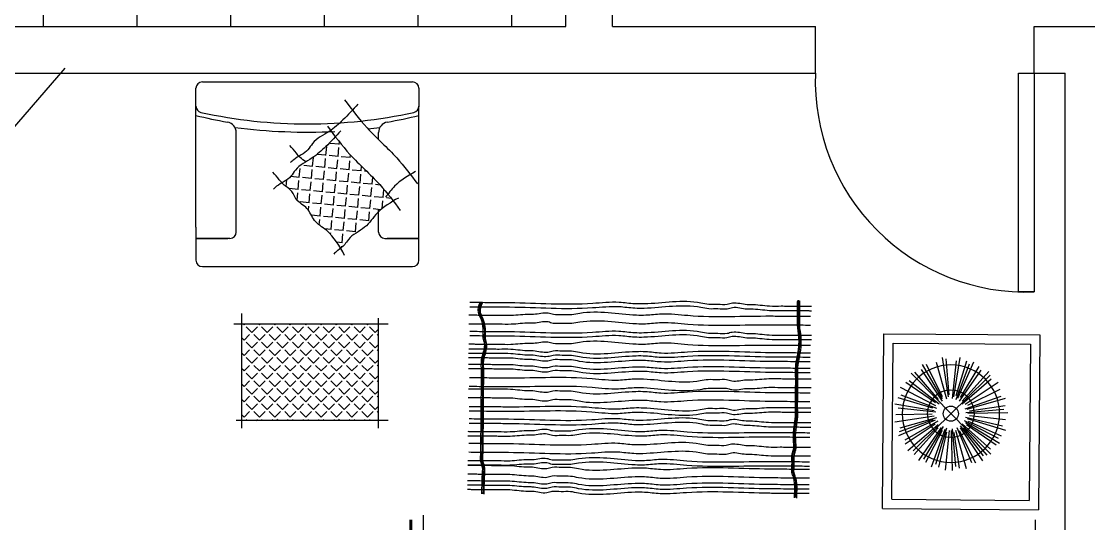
# Model space of a CAD drawing. Extents: x -109 to 1815, y -14679 to 345.
# Drawn here: x 40.729 to 44.148, y 0.15 to 1.759 of the extents above; entities that cross this region are included whole.
import ezdxf

# ---------------------------------------------------------------- set-up
doc = ezdxf.new("R2010")
doc.units = 0
doc.header["$MEASUREMENT"] = 0
doc.linetypes.add('HIDDEN', pattern=[0.375, 0.25, -0.125])
for name, color, linetype in [('corte-esq-ext', 1, 'CONTINUOUS'), ('ESPEC', 2, 'CONTINUOUS'), ('MOB', 1, 'CONTINUOUS'), ('MOBIL_I', 13, 'CONTINUOUS'), ('PAREDE', 6, 'CONTINUOUS'), ('PORTA', 3, 'CONTINUOUS'), ('PROJCASA', 3, 'HIDDEN'), ('TEXTO', 1, 'CONTINUOUS'), ('UNIDADE', 4, 'CONTINUOUS')]:
    doc.layers.add(name, color=color, linetype=linetype)

# ---------------------------------------------------------------- blocks, each defined once
blk = doc.blocks.new('TV-PORT')
at = {"layer": 'MOB'}
for p, q in [((-0.05, 0.25), (0.25, 0.25)), ((-0.05, -0.25), (-0.05, 0.25)), ((0.0407, 0.181), (0.4916, 0.2545)), ((0.1, -0.25), (0.1, 0.25)), ((0.25, -0.25), (0.25, 0.25)), ((-0.05, 0.2152), (-0.125, 0.1719)), ((-0.125, -0.1719), (-0.125, 0.1719)), ((0.0392, 0.1765), (0.5584, 0.0689)), ((-0.125, 0.1573), (-0.05, 0.1573)), ((-0.125, 0.1373), (-0.05, 0.1373)), ((-0.125, 0.1173), (-0.05, 0.1173)), ((-0.125, 0.099), (-0.25, 0.0802)), ((-0.25, -0.0802), (-0.25, 0.0802)), ((-0.125, 0.0973), (-0.05, 0.0973)), ((-0.125, 0.0773), (-0.05, 0.0773)), ((-0.125, 0.0573), (-0.05, 0.0573)), ((0.0066, -0.0581), (0.0066, 0.0565)), ((0.0066, 0.0565), (0.0561, 0.0565)), ((0.0561, 0.0565), (0.0561, -0.0581)), ((-0.125, -0.0573), (-0.05, -0.0573)), ((0.0561, -0.0581), (0.0066, -0.0581)), ((-0.125, -0.099), (-0.25, -0.0802)), ((-0.125, -0.0773), (-0.05, -0.0773)), ((-0.125, -0.0973), (-0.05, -0.0973)), ((-0.125, -0.1173), (-0.05, -0.1173)), ((-0.125, -0.1373), (-0.05, -0.1373)), ((-0.125, -0.1573), (-0.05, -0.1573)), ((-0.05, -0.2152), (-0.125, -0.1719)), ((-0.05, -0.25), (0.25, -0.25))]:
    blk.add_line(p, q, dxfattribs=at)
blk.add_circle((0.039, 0.1793), 0.0102, dxfattribs=at)
blk.add_arc((-1.0199, 0), 1.2861, 350.9067, 9.0933, dxfattribs=at)
blk = doc.blocks.new('A$C6CC62935')
at = {"layer": 'UNIDADE', "xscale": 100.138401981294, "yscale": 100.138401981294, "zscale": 100.138401981294, "rotation": 180}
blk.add_blockref('TV-PORT', (55.92, 25.49), dxfattribs=at)
blk = doc.blocks.new('ACABJ1_2')
at = {"layer": 'MOBIL_I'}
for p, q in [((0, -7.26), (0, 7.26)), ((-7.26, 0), (7.26, 0))]:
    blk.add_line(p, q, dxfattribs=at)
for radius in [15, 7.26]:
    blk.add_circle((0, 0), radius, dxfattribs=at)

msp = doc.modelspace()

# ---------------------------------------------------------------- hatches: boundary and pattern name
at = {"layer": 'corte-esq-ext'}
h = msp.add_hatch(dxfattribs=at)
h.set_pattern_fill('_USER,_O', color=256, scale=0.3, double=1, pattern_type=0)
h.set_pattern_definition([(0, (0, 0), (0, 0.3), []), (90, (0, 0), (-0.3, 2e-17), [])])
h.paths.add_polyline_path([(41.8508, 2.7423), (41.6577, 2.9233), (40.3595, 2.8637), (40.3731, 1.7423), (40.9844, 1.7423)])
h.paths.add_polyline_path([(42.4727, 2.5423), (42.4727, 2.7423), (41.8507, 2.7423), (40.9844, 1.7423), (42.4727, 1.7423), (42.4727, 1.8423), (41.7727, 1.8423, -0.43607)])
h.paths.add_polyline_path([(42.4727, 2.9607), (41.6577, 2.9233), (41.8508, 2.7423), (42.4727, 2.7423)])
at = {"layer": 'TEXTO'}
h = msp.add_hatch(dxfattribs=at)
h.set_pattern_fill('ANGLE', color=256, scale=0.0056, angle=84.5399, style=0)
h.set_pattern_definition([(84.539914, (117.86321, 33.462074), (-0.03893852, 0.003721977), [0.028448, -0.010668]), (174.539914, (117.86321, 33.462074), (-0.003721977, -0.03893852), [0.028448, -0.010668])])
edge = h.paths.add_edge_path()
edge.add_spline(control_points=[(41.7518, 1.0322), (41.7565, 1.0358), (41.7661, 1.0439), (41.7832, 1.0745), (41.8327, 1.0933), (41.8616, 1.1404), (41.886, 1.1605), (41.8951, 1.1671)], knot_values=[6.085426, 6.085426, 6.085426, 6.085426, 8.299996, 10.783373, 18.908118, 26.65072, 30.851271, 30.851271, 30.851271, 30.851271], degree=3, periodic=0)
edge.add_spline(control_points=[(41.8951, 1.1671), (41.9032, 1.1728), (41.9116, 1.1781), (41.9203, 1.1833)], knot_values=[2.368889, 2.368889, 2.368889, 2.368889, 6.085426, 6.085426, 6.085426, 6.085426], degree=3, periodic=0)
edge.add_spline(control_points=[(41.9203, 1.1833), (41.9147, 1.1907), (41.909, 1.198), (41.9032, 1.2052)], knot_values=[36.419604, 36.419604, 36.419604, 36.419604, 39.900755, 39.900755, 39.900755, 39.900755], degree=3, periodic=0)
edge.add_spline(control_points=[(41.9032, 1.2052), (41.8948, 1.2158), (41.857, 1.2607), (41.7934, 1.3153), (41.7497, 1.3697), (41.7348, 1.3892)], knot_values=[5.210065, 5.210065, 5.210065, 5.210065, 10.261947, 27.240457, 36.419604, 36.419604, 36.419604, 36.419604], degree=3, periodic=0)
edge.add_spline(control_points=[(41.7348, 1.3892), (41.7249, 1.3784), (41.7017, 1.3541), (41.6707, 1.3266), (41.6469, 1.313), (41.6401, 1.3089)], knot_values=[3.221983, 3.221983, 3.221983, 3.221983, 8.715477, 15.826345, 18.758194, 18.758194, 18.758194, 18.758194], degree=3, periodic=0)
edge.add_spline(control_points=[(41.6401, 1.3089), (41.6277, 1.3014), (41.6088, 1.289), (41.592, 1.2577), (41.5742, 1.2476), (41.5637, 1.2415)], knot_values=[18.758194, 18.758194, 18.758194, 18.758194, 24.10396, 27.173592, 31.658377, 31.658377, 31.658377, 31.658377], degree=3, periodic=0)
edge.add_spline(control_points=[(41.5637, 1.2415), (41.5649, 1.2402), (41.5746, 1.2301), (41.5975, 1.219), (41.6086, 1.1808), (41.6493, 1.164), (41.6641, 1.1161), (41.7157, 1.0876), (41.7391, 1.0537), (41.7518, 1.0322)], knot_values=[3.207901, 3.207901, 3.207901, 3.207901, 3.858919, 8.469464, 12.098678, 17.715719, 23.332774, 29.534472, 38.751477, 38.751477, 38.751477, 38.751477], degree=3, periodic=0)
h = msp.add_hatch(dxfattribs=at)
h.set_pattern_fill('ANGLE,_O', color=256, scale=0.005, angle=45)
h.set_pattern_definition([(45, (76.584357, 167.952502), (-0.024695704, 0.024695704), [0.0254, -0.009525]), (135, (76.584357, 167.952502), (-0.024695704, -0.024695704), [0.0254, -0.009525])])
h.paths.add_polyline_path([(41.8718, 0.7902), (41.4352, 0.7902), (41.4352, 0.4809), (41.8551, 0.4809), (41.8718, 0.4975)])

# ---------------------------------------------------------------- linework, layer by layer
at = {"layer": 'PAREDE'}
for p, q in [((42.4727, 1.7423), (42.4727, 1.8423)), ((42.6227, 1.7423), (42.6227, 1.8423)), ((39.1227, 1.7423), (42.4727, 1.7423)), ((42.6227, 1.7423), (43.2727, 1.7423)), ((43.2727, 1.5923), (43.2727, 1.7423)), ((43.9727, 1.5923), (43.9727, 1.7423)), ((43.9727, 1.7423), (44.3227, 1.7423)), ((40.0727, 1.5923), (43.2727, 1.5923)), ((43.9727, 1.5923), (44.0727, 1.5923)), ((43.9727, 1.5923), (44.0727, 1.5923)), ((44.0727, -2.3077), (44.0727, 1.5923))]:
    msp.add_line(p, q, dxfattribs=at)
at = {"layer": 'PORTA', "color": 3}
msp.add_lwpolyline([(43.9727, 1.5923), (43.9727, 0.8923), (43.9227, 0.8923), (43.9227, 1.5923)], close=True, dxfattribs=at)
at = {"layer": 'PORTA', "color": 1}
msp.add_arc((43.9477, 1.5673), 0.6755, 177.8789, 272.1211, dxfattribs=at)
at = {"layer": 'PROJCASA', "ltscale": 4}
msp.add_line((41.8508, 2.7423), (36.8262, -3.0577), dxfattribs=at)
at = {"layer": 'TEXTO'}
for p, q in [((41.2884, 1.4846), (41.2884, 1.5445)), ((41.3088, 1.5649), (41.982, 1.5649)), ((42.0024, 1.5445), (42.0024, 1.4846)), ((41.2884, 1.0999), (41.2884, 1.487)), ((41.2884, 1.487), (41.2884, 1.4846)), ((42.0024, 0.9937), (42.0024, 1.487)), ((42.0024, 1.487), (42.0024, 1.4846)), ((41.4176, 1.0838), (41.4176, 1.4025)), ((41.8732, 1.3801), (41.8732, 1.4025)), ((41.8732, 1.0838), (41.8732, 1.1563)), ((41.2884, 1.0999), (41.2884, 0.9937)), ((41.2884, 1.0634), (41.3904, 1.0634)), ((41.3972, 1.0634), (41.2884, 1.0634)), ((41.8936, 1.0634), (42.0024, 1.0634)), ((42.0024, 1.0634), (41.9004, 1.0634)), ((41.3088, 0.9733), (41.982, 0.9733)), ((41.4352, 0.4559), (41.4352, 0.8227)), ((41.4102, 0.7902), (41.9043, 0.7902)), ((41.8718, 0.8077), (41.8718, 0.4559)), ((43.4874, 0.1984), (43.4918, 0.7584)), ((43.4918, 0.7584), (43.9918, 0.7545)), ((43.9918, 0.7545), (43.9874, 0.1945)), ((43.5176, 0.2282), (43.5215, 0.7282)), ((43.5215, 0.7282), (43.9615, 0.7247)), ((43.9615, 0.7247), (43.9576, 0.2248)), ((43.6792, 0.5495), (43.6152, 0.6599)), ((43.6796, 0.5564), (43.628, 0.66)), ((43.6934, 0.549), (43.6605, 0.6662)), ((43.6985, 0.5562), (43.6796, 0.6825)), ((43.7014, 0.5626), (43.6915, 0.6778)), ((43.7115, 0.5505), (43.724, 0.6716)), ((43.7155, 0.556), (43.7366, 0.682)), ((43.7233, 0.5478), (43.7656, 0.6619)), ((43.7239, 0.5602), (43.7572, 0.6711)), ((43.7286, 0.5521), (43.7803, 0.6689)), ((43.7377, 0.5541), (43.7975, 0.6532)), ((43.6684, 0.5412), (43.5789, 0.6323)), ((43.667, 0.548), (43.5912, 0.6355)), ((43.6797, 0.5427), (43.6122, 0.6439)), ((43.7341, 0.5422), (43.8034, 0.6422)), ((43.7429, 0.5429), (43.8282, 0.6379)), ((43.7496, 0.5447), (43.8321, 0.6258)), ((43.6583, 0.5275), (43.545, 0.5865)), ((43.6569, 0.5368), (43.5617, 0.6027)), ((43.6685, 0.5324), (43.573, 0.6078)), ((43.7431, 0.5341), (43.8351, 0.6137)), ((43.7518, 0.5326), (43.858, 0.6034)), ((43.6487, 0.5197), (43.5378, 0.553)), ((43.6611, 0.5192), (43.547, 0.5614)), ((43.7522, 0.5184), (43.8671, 0.5586)), ((43.7589, 0.5171), (43.8818, 0.5516)), ((43.7606, 0.5293), (43.8641, 0.5809)), ((43.6529, 0.5114), (43.5269, 0.5325)), ((43.6584, 0.5074), (43.5373, 0.5199)), ((43.7547, 0.5065), (43.876, 0.5169)), ((43.7663, 0.5113), (43.8807, 0.5284)), ((41.9043, 0.4809), (41.4177, 0.4809)), ((43.6527, 0.4943), (43.5264, 0.4755)), ((43.6461, 0.501), (43.5305, 0.4984)), ((43.6564, 0.4812), (43.5387, 0.4315)), ((43.6495, 0.4824), (43.5403, 0.4442)), ((43.6599, 0.4893), (43.5427, 0.4564)), ((43.7495, 0.48), (43.8574, 0.4238)), ((43.7537, 0.4914), (43.8722, 0.4638)), ((43.7586, 0.4867), (43.8809, 0.45)), ((43.7609, 0.5036), (43.8886, 0.5065)), ((43.7666, 0.4962), (43.8817, 0.4842)), ((43.6646, 0.4781), (43.5593, 0.4171)), ((43.6563, 0.4689), (43.56, 0.4047)), ((43.6654, 0.4668), (43.5689, 0.3832)), ((43.672, 0.4685), (43.5852, 0.3832)), ((43.6662, 0.4574), (43.5889, 0.3713)), ((43.6755, 0.4577), (43.6028, 0.3527)), ((43.6815, 0.4609), (43.6186, 0.3567)), ((43.6786, 0.4488), (43.6252, 0.3462)), ((43.6876, 0.4514), (43.6433, 0.3316)), ((43.6926, 0.456), (43.6576, 0.3394)), ((43.7009, 0.4483), (43.6878, 0.3212)), ((43.7077, 0.448), (43.7106, 0.3203)), ((43.7106, 0.4541), (43.721, 0.3329)), ((43.7212, 0.45), (43.7558, 0.3271)), ((43.7253, 0.4578), (43.7727, 0.3457)), ((43.7335, 0.4483), (43.7851, 0.3448)), ((43.7358, 0.4639), (43.8096, 0.367)), ((43.7367, 0.4571), (43.8075, 0.3509)), ((43.7425, 0.47), (43.8331, 0.3888)), ((43.7446, 0.4636), (43.8341, 0.3725)), ((43.7461, 0.4567), (43.8218, 0.3692)), ((43.7531, 0.4743), (43.8624, 0.4083)), ((43.7562, 0.468), (43.8513, 0.4021)), ((43.7617, 0.4779), (43.8675, 0.431)), ((43.6928, 0.4435), (43.6666, 0.3309)), ((43.7154, 0.4426), (43.7325, 0.3282)), ((43.5176, 0.2282), (43.9576, 0.2248)), ((42.0019, -1.7377), (42.0169, 0.1773)), ((43.4874, 0.1984), (43.9874, 0.1945)), ((43.9769, 0.1619), (43.9619, -1.7381))]:
    msp.add_line(p, q, dxfattribs=at)
at = {"layer": 'TEXTO', "const_width": 0.01}
msp.add_lwpolyline([(41.962, -1.7223), (41.9768, 0.1626)], dxfattribs=at)
at = {"layer": 'TEXTO'}
msp.add_circle((43.7065, 0.5024), 0.0243, dxfattribs=at)
for centre, radius, start, end in [((41.3088, 1.5445), 0.0204, 90, 180), ((41.982, 1.5445), 0.0204, 360, 90), ((41.3088, 1.487), 0.0204, 180, 257.6576), ((41.982, 1.487), 0.0204, 282.3424, 360), ((41.6114, 2.7265), 1.3094, 255.7192, 260.2373), ((41.6454, 3.0253), 1.5951, 257.6576, 282.3424), ((41.3836, 1.4025), 0.034, 360, 80.2373), ((41.9072, 1.4025), 0.034, 99.7627, 180), ((41.6794, 2.7265), 1.3094, 279.7627, 284.2808), ((41.6454, 3.1987), 1.7947, 262.5701, 272.7923), ((41.6454, 3.1987), 1.7947, 276.2016, 277.4299), ((41.3972, 1.0838), 0.0204, 270, 360), ((41.8936, 1.0838), 0.0204, 180, 270), ((41.3088, 0.9937), 0.0204, 180, 270), ((41.982, 0.9937), 0.0204, 270, 360)]:
    msp.add_arc(centre, radius, start, end, dxfattribs=at)
for points in [[(41.7645, 1.5078), (41.8363, 1.4178), (41.9318, 1.3212), (41.9976, 1.2381)], [(41.807, 1.4934), (41.759, 1.4428), (41.7152, 1.4065), (41.6616, 1.3676), (41.6472, 1.3477), (41.6014, 1.3156), (41.591, 1.3066)], [(41.7523, 1.4082), (41.7043, 1.3576), (41.6605, 1.3213), (41.6069, 1.2824), (41.5925, 1.2625), (41.5466, 1.2304), (41.5363, 1.2214)], [(41.7098, 1.4226), (41.7815, 1.3326), (41.8771, 1.236), (41.9429, 1.1529)], [(41.7647, 1.0094), (41.706, 1.0896), (41.6679, 1.1214), (41.644, 1.1595), (41.6098, 1.1886), (41.5955, 1.2139), (41.5673, 1.2377), (41.5554, 1.2515), (41.5346, 1.2756)], [(41.9369, 1.1929), (41.8697, 1.1454), (41.8285, 1.0992), (41.7765, 1.0602), (41.7648, 1.0441), (41.7424, 1.0248), (41.7356, 1.0188), (41.7295, 1.0136)]]:
    msp.add_spline(points, degree=3, dxfattribs=at)
for points, knots in [([(41.6401, 1.3089), (41.6341, 1.3136), (41.6222, 1.3211), (41.6075, 1.3405), (41.5964, 1.3529), (41.5893, 1.3608)], [44.090339, 44.090339, 44.090339, 44.090339, 47.625574, 50.472699, 55.455142, 55.455142, 55.455142, 55.455142]), ([(41.9916, 1.2781), (41.9675, 1.2642), (41.93, 1.2427), (41.9053, 1.2071), (41.8951, 1.1959)], [0, 0, 0, 0, 12.857473, 19.943392, 19.943392, 19.943392, 19.943392]), ([(42.166, 0.845), (42.1871, 0.8449), (42.2209, 0.8446), (42.2632, 0.8442), (42.3731, 0.8437), (42.4984, 0.8337), (42.6324, 0.849), (42.6871, 0.8403), (42.7745, 0.8405), (42.8546, 0.8565), (42.932, 0.8373), (42.9604, 0.84), (42.9862, 0.8359), (43.0163, 0.8475), (43.0421, 0.8372), (43.0816, 0.8387), (43.1181, 0.832), (43.1576, 0.8331), (43.1844, 0.8328), (43.2055, 0.8326), (43.2224, 0.8325), (43.2365, 0.8324), (43.2478, 0.8323), (43.2562, 0.8322), (43.2604, 0.8322)], [0, 0, 0, 0, 6.338838, 10.142134, 12.677677, 39.300783, 47.763095, 52.851698, 55.809825, 73.986054, 76.556489, 79.514598, 82.472725, 84.214982, 88.882589, 90.15036, 96.081634, 99.884948, 101.997888, 104.110828, 106.223786, 107.068955, 108.336726, 109.604497, 109.604497, 109.604497, 109.604497]), ([(42.1661, 0.8592), (42.1872, 0.8591), (42.221, 0.8588), (42.2633, 0.8584), (42.3732, 0.8579), (42.4985, 0.8479), (42.6325, 0.8632), (42.6872, 0.8545), (42.7746, 0.8547), (42.8547, 0.8707), (42.9321, 0.8516), (42.9605, 0.8543), (42.9863, 0.8501), (43.0164, 0.8617), (43.0422, 0.8515), (43.0817, 0.8529), (43.1182, 0.8462), (43.1577, 0.8474), (43.1845, 0.847), (43.2056, 0.8469), (43.2225, 0.8467), (43.2366, 0.8466), (43.2479, 0.8465), (43.2563, 0.8464), (43.2605, 0.8464)], [0, 0, 0, 0, 6.338838, 10.142134, 12.677677, 39.300783, 47.763095, 52.851698, 55.809825, 73.986054, 76.556489, 79.514598, 82.472725, 84.214982, 88.882589, 90.15036, 96.081634, 99.884948, 101.997888, 104.110828, 106.223786, 107.068955, 108.336726, 109.604497, 109.604497, 109.604497, 109.604497]), ([(42.2044, 0.246), (42.2046, 0.2696), (42.2048, 0.2972), (42.2076, 0.3326), (42.1979, 0.3521), (42.2018, 0.3786), (42.2008, 0.414), (42.2016, 0.448), (42.2018, 0.482), (42.202, 0.5083), (42.2023, 0.5392), (42.2026, 0.5731), (42.2026, 0.6072), (42.2036, 0.6411), (42.2002, 0.6774), (42.2127, 0.7054), (42.2137, 0.7294), (42.2077, 0.7413), (42.2098, 0.7696), (42.2077, 0.7964), (42.191, 0.825), (42.1914, 0.8452), (42.1984, 0.8576), (42.2002, 0.8606)], [0, 0, 0, 0, 7.113355, 8.300774, 10.542441, 13.323653, 16.104856, 21.20375, 23.521422, 26.302634, 29.083846, 32.792129, 36.500402, 39.281615, 42.989897, 47.263717, 48.190787, 50.102124, 51.029195, 56.668527, 57.705266, 60.950009, 61.986748, 61.986748, 61.986748, 61.986748]), ([(42.2088, 0.246), (42.209, 0.2696), (42.2092, 0.2972), (42.212, 0.3326), (42.2023, 0.3521), (42.2062, 0.3785), (42.2052, 0.4139), (42.206, 0.448), (42.2062, 0.482), (42.2064, 0.5082), (42.2066, 0.5391), (42.207, 0.5731), (42.207, 0.6071), (42.208, 0.641), (42.2046, 0.6774), (42.2171, 0.7054), (42.2181, 0.7294), (42.2121, 0.7412), (42.2142, 0.7696), (42.2121, 0.7964), (42.1954, 0.825), (42.1958, 0.8451), (42.2028, 0.8575), (42.2045, 0.8605)], [0, 0, 0, 0, 7.113355, 8.300774, 10.542441, 13.323653, 16.104856, 21.20375, 23.521422, 26.302634, 29.083846, 32.792129, 36.500402, 39.281615, 42.989897, 47.263717, 48.190787, 50.102124, 51.029195, 56.668527, 57.705266, 60.950009, 61.986748, 61.986748, 61.986748, 61.986748]), ([(42.2117, 0.2445), (42.2119, 0.2681), (42.2121, 0.2957), (42.2149, 0.3311), (42.2052, 0.3506), (42.2091, 0.3771), (42.2081, 0.4124), (42.2089, 0.4465), (42.2091, 0.4805), (42.2093, 0.5067), (42.2095, 0.5376), (42.2099, 0.5716), (42.2099, 0.6057), (42.2109, 0.6395), (42.2075, 0.6759), (42.22, 0.7039), (42.221, 0.7279), (42.215, 0.7397), (42.2171, 0.7681), (42.215, 0.7949), (42.1983, 0.8235), (42.1987, 0.8436), (42.2057, 0.8561), (42.2074, 0.8591)], [0, 0, 0, 0, 7.113355, 8.300774, 10.542441, 13.323653, 16.104856, 21.20375, 23.521422, 26.302634, 29.083846, 32.792129, 36.500402, 39.281615, 42.989897, 47.263717, 48.190787, 50.102124, 51.029195, 56.668527, 57.705266, 60.950009, 61.986748, 61.986748, 61.986748, 61.986748]), ([(43.2056, 0.2334), (43.2059, 0.2415), (43.2066, 0.2636), (43.2062, 0.2912), (43.194, 0.319), (43.2, 0.3444), (43.1946, 0.37), (43.2052, 0.3901), (43.2017, 0.4173), (43.2014, 0.4497), (43.2099, 0.4863), (43.208, 0.5206), (43.2089, 0.5669), (43.2098, 0.6101), (43.2084, 0.6536), (43.2144, 0.6843), (43.22, 0.7165), (43.2206, 0.7509), (43.2139, 0.783), (43.2155, 0.811), (43.2154, 0.8311), (43.2156, 0.8481), (43.2157, 0.8589), (43.2157, 0.8651)], [0, 0, 0, 0, 2.454199, 6.651745, 8.117749, 11.362491, 14.143704, 15.609707, 17.927379, 22.099193, 25.376964, 29.085237, 32.32999, 39.283015, 42.064227, 45.341989, 48.619751, 51.864504, 55.601712, 58.382915, 60.237056, 61.627667, 63.481809, 63.481809, 63.481809, 63.481809]), ([(43.2094, 0.234), (43.2096, 0.2421), (43.2104, 0.2642), (43.21, 0.2919), (43.1978, 0.3196), (43.2037, 0.3451), (43.1984, 0.3706), (43.209, 0.3908), (43.2055, 0.4179), (43.2051, 0.4504), (43.2136, 0.487), (43.2117, 0.5212), (43.2126, 0.5675), (43.2135, 0.6107), (43.2121, 0.6542), (43.2182, 0.6849), (43.2238, 0.7171), (43.2243, 0.7515), (43.2176, 0.7836), (43.2192, 0.8116), (43.2192, 0.8317), (43.2193, 0.8487), (43.2194, 0.8595), (43.2195, 0.8657)], [0, 0, 0, 0, 2.454199, 6.651745, 8.117749, 11.362491, 14.143704, 15.609707, 17.927379, 22.099193, 25.376964, 29.085237, 32.32999, 39.283015, 42.064227, 45.341989, 48.619751, 51.864504, 55.601712, 58.382915, 60.237056, 61.627667, 63.481809, 63.481809, 63.481809, 63.481809]), ([(43.2129, 0.232), (43.2132, 0.2401), (43.2139, 0.2622), (43.2135, 0.2899), (43.2013, 0.3176), (43.2072, 0.3431), (43.2019, 0.3686), (43.2125, 0.3888), (43.209, 0.4159), (43.2086, 0.4484), (43.2171, 0.4849), (43.2152, 0.5192), (43.2161, 0.5655), (43.217, 0.6087), (43.2156, 0.6522), (43.2217, 0.6829), (43.2273, 0.7151), (43.2279, 0.7495), (43.2211, 0.7816), (43.2227, 0.8096), (43.2227, 0.8297), (43.2228, 0.8467), (43.2229, 0.8575), (43.223, 0.8637)], [0, 0, 0, 0, 2.454199, 6.651745, 8.117749, 11.362491, 14.143704, 15.609707, 17.927379, 22.099193, 25.376964, 29.085237, 32.32999, 39.283015, 42.064227, 45.341989, 48.619751, 51.864504, 55.601712, 58.382915, 60.237056, 61.627667, 63.481809, 63.481809, 63.481809, 63.481809]), ([(43.2572, 0.8132), (43.2361, 0.8133), (43.2023, 0.8136), (43.16, 0.8139), (43.0502, 0.8151), (42.9247, 0.807), (42.7909, 0.8245), (42.7361, 0.8166), (42.6487, 0.8182), (42.5689, 0.8355), (42.4912, 0.8175), (42.4629, 0.8207), (42.437, 0.8169), (42.4071, 0.829), (42.3811, 0.8192), (42.3416, 0.8212), (42.3051, 0.8151), (42.2656, 0.8169), (42.2388, 0.8169), (42.2177, 0.8171), (42.2008, 0.8172), (42.1867, 0.8173), (42.1754, 0.8174), (42.167, 0.8175), (42.1627, 0.8175)], [0, 0, 0, 0, 6.338838, 10.142134, 12.677677, 39.300783, 47.763095, 52.851698, 55.809825, 73.986054, 76.556489, 79.514598, 82.472725, 84.214982, 88.882589, 90.15036, 96.081634, 99.884948, 101.997888, 104.110828, 106.223786, 107.068955, 108.336726, 109.604497, 109.604497, 109.604497, 109.604497]), ([(43.257, 0.7851), (43.2359, 0.7853), (43.2021, 0.7856), (43.1598, 0.7859), (43.05, 0.787), (42.9245, 0.779), (42.7907, 0.7965), (42.7359, 0.7886), (42.6485, 0.7902), (42.5687, 0.8075), (42.4909, 0.7895), (42.4626, 0.7927), (42.4367, 0.7889), (42.4069, 0.8009), (42.3809, 0.7911), (42.3414, 0.7932), (42.3049, 0.7871), (42.2653, 0.7889), (42.2386, 0.7889), (42.2174, 0.7891), (42.2005, 0.7892), (42.1865, 0.7893), (42.1752, 0.7894), (42.1667, 0.7895), (42.1625, 0.7895)], [0, 0, 0, 0, 6.338838, 10.142134, 12.677677, 39.300783, 47.763095, 52.851698, 55.809825, 73.986054, 76.556489, 79.514598, 82.472725, 84.214982, 88.882589, 90.15036, 96.081634, 99.884948, 101.997888, 104.110828, 106.223786, 107.068955, 108.336726, 109.604497, 109.604497, 109.604497, 109.604497]), ([(42.1653, 0.7525), (42.1864, 0.7523), (42.2202, 0.752), (42.2625, 0.7517), (42.3723, 0.7511), (42.4977, 0.7411), (42.6317, 0.7565), (42.6864, 0.7477), (42.7738, 0.7479), (42.8538, 0.764), (42.9313, 0.7448), (42.9597, 0.7475), (42.9855, 0.7433), (43.0155, 0.7549), (43.0414, 0.7447), (43.0809, 0.7461), (43.1173, 0.7395), (43.1569, 0.7406), (43.1836, 0.7402), (43.2048, 0.7401), (43.2217, 0.7399), (43.2358, 0.7398), (43.247, 0.7397), (43.2555, 0.7397), (43.2597, 0.7396)], [0, 0, 0, 0, 6.338838, 10.142134, 12.677677, 39.300783, 47.763095, 52.851698, 55.809825, 73.986054, 76.556489, 79.514598, 82.472725, 84.214982, 88.882589, 90.15036, 96.081634, 99.884948, 101.997888, 104.110828, 106.223786, 107.068955, 108.336726, 109.604497, 109.604497, 109.604497, 109.604497]), ([(42.1654, 0.7663), (42.1865, 0.7661), (42.2203, 0.7658), (42.2626, 0.7655), (42.3724, 0.7649), (42.4978, 0.7549), (42.6318, 0.7703), (42.6865, 0.7615), (42.7739, 0.7617), (42.854, 0.7778), (42.9314, 0.7586), (42.9598, 0.7613), (42.9856, 0.7571), (43.0156, 0.7687), (43.0415, 0.7585), (43.081, 0.7599), (43.1174, 0.7533), (43.157, 0.7544), (43.1837, 0.754), (43.2049, 0.7539), (43.2218, 0.7537), (43.2359, 0.7536), (43.2471, 0.7535), (43.2556, 0.7535), (43.2598, 0.7534)], [0, 0, 0, 0, 6.338838, 10.142134, 12.677677, 39.300783, 47.763095, 52.851698, 55.809825, 73.986054, 76.556489, 79.514598, 82.472725, 84.214982, 88.882589, 90.15036, 96.081634, 99.884948, 101.997888, 104.110828, 106.223786, 107.068955, 108.336726, 109.604497, 109.604497, 109.604497, 109.604497]), ([(43.2565, 0.7202), (43.2354, 0.7204), (43.2016, 0.7206), (43.1593, 0.7209), (43.0494, 0.7221), (42.924, 0.7141), (42.7902, 0.7315), (42.7354, 0.7236), (42.648, 0.7252), (42.5682, 0.7425), (42.4904, 0.7246), (42.4621, 0.7277), (42.4362, 0.724), (42.4064, 0.736), (42.3804, 0.7262), (42.3409, 0.7282), (42.3043, 0.7222), (42.2648, 0.7239), (42.2381, 0.7239), (42.2169, 0.7241), (42.2, 0.7243), (42.1859, 0.7244), (42.1747, 0.7245), (42.1662, 0.7245), (42.162, 0.7246)], [0, 0, 0, 0, 6.338838, 10.142134, 12.677677, 39.300783, 47.763095, 52.851698, 55.809825, 73.986054, 76.556489, 79.514598, 82.472725, 84.214982, 88.882589, 90.15036, 96.081634, 99.884948, 101.997888, 104.110828, 106.223786, 107.068955, 108.336726, 109.604497, 109.604497, 109.604497, 109.604497]), ([(43.2562, 0.6826), (43.2351, 0.6827), (43.2013, 0.683), (43.159, 0.6834), (43.0491, 0.6839), (42.9238, 0.6939), (42.7898, 0.6786), (42.7351, 0.6873), (42.6477, 0.6871), (42.5676, 0.6711), (42.4902, 0.6902), (42.4618, 0.6875), (42.436, 0.6917), (42.406, 0.6801), (42.3801, 0.6903), (42.3406, 0.6889), (42.3041, 0.6956), (42.2646, 0.6944), (42.2378, 0.6948), (42.2167, 0.695), (42.1998, 0.6951), (42.1857, 0.6952), (42.1745, 0.6953), (42.166, 0.6954), (42.1618, 0.6954)], [0, 0, 0, 0, 6.338838, 10.142134, 12.677677, 39.300783, 47.763095, 52.851698, 55.809825, 73.986054, 76.556489, 79.514598, 82.472725, 84.214982, 88.882589, 90.15036, 96.081634, 99.884948, 101.997888, 104.110828, 106.223786, 107.068955, 108.336726, 109.604497, 109.604497, 109.604497, 109.604497]), ([(43.2563, 0.6964), (43.2352, 0.6965), (43.2014, 0.6968), (43.1591, 0.6972), (43.0493, 0.6977), (42.9239, 0.7077), (42.7899, 0.6924), (42.7352, 0.7011), (42.6478, 0.7009), (42.5677, 0.6849), (42.4903, 0.704), (42.4619, 0.7013), (42.4361, 0.7055), (42.4061, 0.6939), (42.3802, 0.7041), (42.3407, 0.7027), (42.3042, 0.7094), (42.2647, 0.7082), (42.2379, 0.7086), (42.2168, 0.7088), (42.1999, 0.7089), (42.1858, 0.709), (42.1746, 0.7091), (42.1661, 0.7092), (42.1619, 0.7092)], [0, 0, 0, 0, 6.338838, 10.142134, 12.677677, 39.300783, 47.763095, 52.851698, 55.809825, 73.986054, 76.556489, 79.514598, 82.472725, 84.214982, 88.882589, 90.15036, 96.081634, 99.884948, 101.997888, 104.110828, 106.223786, 107.068955, 108.336726, 109.604497, 109.604497, 109.604497, 109.604497]), ([(43.2559, 0.6471), (43.2348, 0.6472), (43.201, 0.6475), (43.1587, 0.6479), (43.0489, 0.6484), (42.9235, 0.6584), (42.7895, 0.6431), (42.7348, 0.6518), (42.6474, 0.6516), (42.5674, 0.6356), (42.4899, 0.6547), (42.4615, 0.652), (42.4357, 0.6562), (42.4057, 0.6446), (42.3798, 0.6548), (42.3403, 0.6534), (42.3039, 0.6601), (42.2643, 0.6589), (42.2376, 0.6593), (42.2164, 0.6595), (42.1995, 0.6596), (42.1854, 0.6597), (42.1742, 0.6598), (42.1657, 0.6599), (42.1615, 0.6599)], [0, 0, 0, 0, 6.338838, 10.142134, 12.677677, 39.300783, 47.763095, 52.851698, 55.809825, 73.986054, 76.556489, 79.514598, 82.472725, 84.214982, 88.882589, 90.15036, 96.081634, 99.884948, 101.997888, 104.110828, 106.223786, 107.068955, 108.336726, 109.604497, 109.604497, 109.604497, 109.604497]), ([(43.2561, 0.6684), (43.235, 0.6685), (43.2012, 0.6688), (43.1589, 0.6691), (43.049, 0.6697), (42.9237, 0.6797), (42.7897, 0.6644), (42.735, 0.6731), (42.6476, 0.6729), (42.5675, 0.6568), (42.4901, 0.676), (42.4617, 0.6733), (42.4359, 0.6775), (42.4058, 0.6659), (42.38, 0.6761), (42.3405, 0.6747), (42.304, 0.6814), (42.2645, 0.6802), (42.2377, 0.6806), (42.2166, 0.6807), (42.1997, 0.6809), (42.1856, 0.681), (42.1743, 0.6811), (42.1659, 0.6811), (42.1617, 0.6812)], [0, 0, 0, 0, 6.338838, 10.142134, 12.677677, 39.300783, 47.763095, 52.851698, 55.809825, 73.986054, 76.556489, 79.514598, 82.472725, 84.214982, 88.882589, 90.15036, 96.081634, 99.884948, 101.997888, 104.110828, 106.223786, 107.068955, 108.336726, 109.604497, 109.604497, 109.604497, 109.604497]), ([(43.2558, 0.6333), (43.2347, 0.6334), (43.2009, 0.6337), (43.1586, 0.6341), (43.0488, 0.6346), (42.9234, 0.6446), (42.7894, 0.6293), (42.7347, 0.638), (42.6473, 0.6378), (42.5672, 0.6218), (42.4898, 0.6409), (42.4614, 0.6382), (42.4356, 0.6424), (42.4056, 0.6308), (42.3797, 0.641), (42.3402, 0.6396), (42.3038, 0.6463), (42.2642, 0.6451), (42.2375, 0.6455), (42.2163, 0.6457), (42.1994, 0.6458), (42.1853, 0.6459), (42.1741, 0.646), (42.1656, 0.6461), (42.1614, 0.6461)], [0, 0, 0, 0, 6.338838, 10.142134, 12.677677, 39.300783, 47.763095, 52.851698, 55.809825, 73.986054, 76.556489, 79.514598, 82.472725, 84.214982, 88.882589, 90.15036, 96.081634, 99.884948, 101.997888, 104.110828, 106.223786, 107.068955, 108.336726, 109.604497, 109.604497, 109.604497, 109.604497]), ([(42.1642, 0.6181), (42.1853, 0.618), (42.2191, 0.6177), (42.2614, 0.6174), (42.3713, 0.6163), (42.4968, 0.6243), (42.6305, 0.6068), (42.6853, 0.6147), (42.7727, 0.6131), (42.8525, 0.5958), (42.9303, 0.6138), (42.9586, 0.6106), (42.9845, 0.6144), (43.0143, 0.6024), (43.0403, 0.6122), (43.0798, 0.6101), (43.1164, 0.6162), (43.1559, 0.6144), (43.1827, 0.6144), (43.2038, 0.6142), (43.2207, 0.6141), (43.2348, 0.614), (43.246, 0.6139), (43.2545, 0.6138), (43.2587, 0.6138)], [0, 0, 0, 0, 6.338838, 10.142134, 12.677677, 39.300783, 47.763095, 52.851698, 55.809825, 73.986054, 76.556489, 79.514598, 82.472725, 84.214982, 88.882589, 90.15036, 96.081634, 99.884948, 101.997888, 104.110828, 106.223786, 107.068955, 108.336726, 109.604497, 109.604497, 109.604497, 109.604497]), ([(42.164, 0.5901), (42.1851, 0.59), (42.2189, 0.5897), (42.2612, 0.5894), (42.3711, 0.5882), (42.4965, 0.5963), (42.6303, 0.5788), (42.6851, 0.5867), (42.7725, 0.5851), (42.8523, 0.5678), (42.9301, 0.5858), (42.9584, 0.5826), (42.9843, 0.5864), (43.0141, 0.5743), (43.0401, 0.5841), (43.0796, 0.5821), (43.1162, 0.5882), (43.1557, 0.5864), (43.1824, 0.5864), (43.2036, 0.5862), (43.2205, 0.5861), (43.2345, 0.5859), (43.2458, 0.5859), (43.2543, 0.5858), (43.2585, 0.5858)], [0, 0, 0, 0, 6.338838, 10.142134, 12.677677, 39.300783, 47.763095, 52.851698, 55.809825, 73.986054, 76.556489, 79.514598, 82.472725, 84.214982, 88.882589, 90.15036, 96.081634, 99.884948, 101.997888, 104.110828, 106.223786, 107.068955, 108.336726, 109.604497, 109.604497, 109.604497, 109.604497]), ([(43.2551, 0.5403), (43.234, 0.5405), (43.2002, 0.5407), (43.1579, 0.5411), (43.048, 0.5417), (42.9227, 0.5517), (42.7887, 0.5363), (42.734, 0.5451), (42.6466, 0.5448), (42.5665, 0.5288), (42.4891, 0.548), (42.4607, 0.5453), (42.4349, 0.5494), (42.4048, 0.5379), (42.379, 0.5481), (42.3395, 0.5467), (42.303, 0.5533), (42.2635, 0.5522), (42.2367, 0.5526), (42.2156, 0.5527), (42.1987, 0.5528), (42.1846, 0.5529), (42.1733, 0.553), (42.1649, 0.5531), (42.1607, 0.5531)], [0, 0, 0, 0, 6.338838, 10.142134, 12.677677, 39.300783, 47.763095, 52.851698, 55.809825, 73.986054, 76.556489, 79.514598, 82.472725, 84.214982, 88.882589, 90.15036, 96.081634, 99.884948, 101.997888, 104.110828, 106.223786, 107.068955, 108.336726, 109.604497, 109.604497, 109.604497, 109.604497]), ([(43.2553, 0.5683), (43.2342, 0.5685), (43.2004, 0.5687), (43.1581, 0.5691), (43.0483, 0.5697), (42.9229, 0.5797), (42.7889, 0.5643), (42.7342, 0.5731), (42.6468, 0.5729), (42.5667, 0.5568), (42.4893, 0.576), (42.4609, 0.5733), (42.4351, 0.5774), (42.4051, 0.5659), (42.3792, 0.5761), (42.3397, 0.5747), (42.3032, 0.5813), (42.2637, 0.5802), (42.2369, 0.5806), (42.2158, 0.5807), (42.1989, 0.5808), (42.1848, 0.581), (42.1736, 0.581), (42.1651, 0.5811), (42.1609, 0.5811)], [0, 0, 0, 0, 6.338838, 10.142134, 12.677677, 39.300783, 47.763095, 52.851698, 55.809825, 73.986054, 76.556489, 79.514598, 82.472725, 84.214982, 88.882589, 90.15036, 96.081634, 99.884948, 101.997888, 104.110828, 106.223786, 107.068955, 108.336726, 109.604497, 109.604497, 109.604497, 109.604497]), ([(42.1634, 0.5114), (42.1845, 0.5112), (42.2183, 0.5109), (42.2606, 0.5106), (42.3704, 0.5095), (42.4959, 0.5175), (42.6297, 0.5001), (42.6845, 0.508), (42.7719, 0.5064), (42.8517, 0.4891), (42.9294, 0.507), (42.9577, 0.5039), (42.9837, 0.5076), (43.0135, 0.4956), (43.0395, 0.5054), (43.079, 0.5034), (43.1155, 0.5094), (43.1551, 0.5077), (43.1818, 0.5076), (43.2029, 0.5074), (43.2198, 0.5073), (43.2339, 0.5072), (43.2452, 0.5071), (43.2537, 0.507), (43.2579, 0.507)], [0, 0, 0, 0, 6.338838, 10.142134, 12.677677, 39.300783, 47.763095, 52.851698, 55.809825, 73.986054, 76.556489, 79.514598, 82.472725, 84.214982, 88.882589, 90.15036, 96.081634, 99.884948, 101.997888, 104.110828, 106.223786, 107.068955, 108.336726, 109.604497, 109.604497, 109.604497, 109.604497]), ([(42.1635, 0.5256), (42.1846, 0.5254), (42.2184, 0.5252), (42.2607, 0.5249), (42.3705, 0.5237), (42.496, 0.5317), (42.6298, 0.5143), (42.6846, 0.5222), (42.772, 0.5206), (42.8518, 0.5033), (42.9296, 0.5212), (42.9579, 0.5181), (42.9838, 0.5218), (43.0136, 0.5098), (43.0396, 0.5196), (43.0791, 0.5176), (43.1156, 0.5236), (43.1552, 0.5219), (43.1819, 0.5219), (43.2031, 0.5217), (43.22, 0.5215), (43.234, 0.5214), (43.2453, 0.5213), (43.2538, 0.5213), (43.258, 0.5212)], [0, 0, 0, 0, 6.338838, 10.142134, 12.677677, 39.300783, 47.763095, 52.851698, 55.809825, 73.986054, 76.556489, 79.514598, 82.472725, 84.214982, 88.882589, 90.15036, 96.081634, 99.884948, 101.997888, 104.110828, 106.223786, 107.068955, 108.336726, 109.604497, 109.604497, 109.604497, 109.604497]), ([(42.1631, 0.4723), (42.1842, 0.4721), (42.218, 0.4718), (42.2603, 0.4715), (42.3701, 0.4709), (42.4955, 0.4609), (42.6295, 0.4763), (42.6842, 0.4675), (42.7716, 0.4677), (42.8516, 0.4838), (42.9291, 0.4646), (42.9575, 0.4673), (42.9833, 0.4631), (43.0133, 0.4747), (43.0392, 0.4645), (43.0787, 0.4659), (43.1151, 0.4593), (43.1547, 0.4604), (43.1814, 0.46), (43.2026, 0.4599), (43.2195, 0.4597), (43.2336, 0.4596), (43.2448, 0.4595), (43.2533, 0.4595), (43.2575, 0.4594)], [0, 0, 0, 0, 6.338838, 10.142134, 12.677677, 39.300783, 47.763095, 52.851698, 55.809825, 73.986054, 76.556489, 79.514598, 82.472725, 84.214982, 88.882589, 90.15036, 96.081634, 99.884948, 101.997888, 104.110828, 106.223786, 107.068955, 108.336726, 109.604497, 109.604497, 109.604497, 109.604497]), ([(42.1632, 0.4865), (42.1843, 0.4863), (42.2181, 0.4861), (42.2604, 0.4857), (42.3702, 0.4851), (42.4956, 0.4751), (42.6296, 0.4905), (42.6843, 0.4817), (42.7717, 0.4819), (42.8518, 0.498), (42.9292, 0.4788), (42.9576, 0.4815), (42.9834, 0.4774), (43.0134, 0.4889), (43.0393, 0.4787), (43.0788, 0.4801), (43.1153, 0.4735), (43.1548, 0.4746), (43.1816, 0.4742), (43.2027, 0.4741), (43.2196, 0.474), (43.2337, 0.4738), (43.2449, 0.4738), (43.2534, 0.4737), (43.2576, 0.4737)], [0, 0, 0, 0, 6.338838, 10.142134, 12.677677, 39.300783, 47.763095, 52.851698, 55.809825, 73.986054, 76.556489, 79.514598, 82.472725, 84.214982, 88.882589, 90.15036, 96.081634, 99.884948, 101.997888, 104.110828, 106.223786, 107.068955, 108.336726, 109.604497, 109.604497, 109.604497, 109.604497]), ([(43.2542, 0.4262), (43.2331, 0.4264), (43.1993, 0.4266), (43.157, 0.4269), (43.0471, 0.4281), (42.9217, 0.4201), (42.7879, 0.4375), (42.7331, 0.4296), (42.6457, 0.4312), (42.5659, 0.4485), (42.4881, 0.4305), (42.4598, 0.4337), (42.4339, 0.43), (42.4041, 0.442), (42.3781, 0.4322), (42.3386, 0.4342), (42.302, 0.4281), (42.2625, 0.4299), (42.2358, 0.4299), (42.2146, 0.4301), (42.1977, 0.4303), (42.1836, 0.4304), (42.1724, 0.4305), (42.1639, 0.4305), (42.1597, 0.4306)], [0, 0, 0, 0, 6.338838, 10.142134, 12.677677, 39.300783, 47.763095, 52.851698, 55.809825, 73.986054, 76.556489, 79.514598, 82.472725, 84.214982, 88.882589, 90.15036, 96.081634, 99.884948, 101.997888, 104.110828, 106.223786, 107.068955, 108.336726, 109.604497, 109.604497, 109.604497, 109.604497]), ([(43.2543, 0.4404), (43.2332, 0.4406), (43.1994, 0.4408), (43.1571, 0.4411), (43.0473, 0.4423), (42.9218, 0.4343), (42.788, 0.4517), (42.7332, 0.4438), (42.6458, 0.4454), (42.566, 0.4627), (42.4882, 0.4448), (42.4599, 0.4479), (42.434, 0.4442), (42.4042, 0.4562), (42.3782, 0.4464), (42.3387, 0.4484), (42.3021, 0.4424), (42.2626, 0.4441), (42.2359, 0.4442), (42.2147, 0.4444), (42.1978, 0.4445), (42.1838, 0.4446), (42.1725, 0.4447), (42.164, 0.4447), (42.1598, 0.4448)], [0, 0, 0, 0, 6.338838, 10.142134, 12.677677, 39.300783, 47.763095, 52.851698, 55.809825, 73.986054, 76.556489, 79.514598, 82.472725, 84.214982, 88.882589, 90.15036, 96.081634, 99.884948, 101.997888, 104.110828, 106.223786, 107.068955, 108.336726, 109.604497, 109.604497, 109.604497, 109.604497]), ([(42.1626, 0.4077), (42.1837, 0.4076), (42.2175, 0.4073), (42.2598, 0.4069), (42.3696, 0.4064), (42.495, 0.3964), (42.629, 0.4117), (42.6837, 0.403), (42.7711, 0.4032), (42.8511, 0.4192), (42.9286, 0.4001), (42.957, 0.4028), (42.9828, 0.3986), (43.0128, 0.4102), (43.0386, 0.4), (43.0782, 0.4014), (43.1146, 0.3947), (43.1542, 0.3959), (43.1809, 0.3955), (43.2021, 0.3953), (43.219, 0.3952), (43.2331, 0.3951), (43.2443, 0.395), (43.2528, 0.3949), (43.257, 0.3949)], [0, 0, 0, 0, 6.338838, 10.142134, 12.677677, 39.300783, 47.763095, 52.851698, 55.809825, 73.986054, 76.556489, 79.514598, 82.472725, 84.214982, 88.882589, 90.15036, 96.081634, 99.884948, 101.997888, 104.110828, 106.223786, 107.068955, 108.336726, 109.604497, 109.604497, 109.604497, 109.604497]), ([(42.1623, 0.3797), (42.1835, 0.3795), (42.2173, 0.3793), (42.2595, 0.3789), (42.3694, 0.3783), (42.4947, 0.3684), (42.6288, 0.3837), (42.6834, 0.375), (42.7709, 0.3752), (42.8509, 0.3912), (42.9284, 0.372), (42.9567, 0.3747), (42.9826, 0.3706), (43.0126, 0.3821), (43.0384, 0.3719), (43.078, 0.3734), (43.1144, 0.3667), (43.154, 0.3678), (43.1807, 0.3675), (43.2018, 0.3673), (43.2187, 0.3672), (43.2328, 0.3671), (43.2441, 0.367), (43.2526, 0.3669), (43.2568, 0.3669)], [0, 0, 0, 0, 6.338838, 10.142134, 12.677677, 39.300783, 47.763095, 52.851698, 55.809825, 73.986054, 76.556489, 79.514598, 82.472725, 84.214982, 88.882589, 90.15036, 96.081634, 99.884948, 101.997888, 104.110828, 106.223786, 107.068955, 108.336726, 109.604497, 109.604497, 109.604497, 109.604497]), ([(43.2535, 0.3336), (43.2323, 0.3338), (43.1985, 0.3341), (43.1563, 0.3344), (43.0464, 0.3355), (42.9209, 0.3275), (42.7872, 0.345), (42.7324, 0.3371), (42.645, 0.3387), (42.5652, 0.356), (42.4874, 0.338), (42.4591, 0.3411), (42.4332, 0.3374), (42.4034, 0.3494), (42.3774, 0.3396), (42.3379, 0.3417), (42.3013, 0.3356), (42.2618, 0.3374), (42.235, 0.3374), (42.2139, 0.3376), (42.197, 0.3377), (42.1829, 0.3378), (42.1716, 0.3379), (42.1632, 0.338), (42.159, 0.338)], [0, 0, 0, 0, 6.338838, 10.142134, 12.677677, 39.300783, 47.763095, 52.851698, 55.809825, 73.986054, 76.556489, 79.514598, 82.472725, 84.214982, 88.882589, 90.15036, 96.081634, 99.884948, 101.997888, 104.110828, 106.223786, 107.068955, 108.336726, 109.604497, 109.604497, 109.604497, 109.604497]), ([(43.2536, 0.3474), (43.2325, 0.3476), (43.1986, 0.3479), (43.1564, 0.3482), (43.0465, 0.3493), (42.921, 0.3413), (42.7873, 0.3588), (42.7325, 0.3509), (42.6451, 0.3525), (42.5653, 0.3698), (42.4875, 0.3518), (42.4592, 0.3549), (42.4333, 0.3512), (42.4035, 0.3632), (42.3775, 0.3534), (42.338, 0.3555), (42.3014, 0.3494), (42.2619, 0.3512), (42.2351, 0.3512), (42.214, 0.3514), (42.1971, 0.3515), (42.183, 0.3516), (42.1718, 0.3517), (42.1633, 0.3518), (42.1591, 0.3518)], [0, 0, 0, 0, 6.338838, 10.142134, 12.677677, 39.300783, 47.763095, 52.851698, 55.809825, 73.986054, 76.556489, 79.514598, 82.472725, 84.214982, 88.882589, 90.15036, 96.081634, 99.884948, 101.997888, 104.110828, 106.223786, 107.068955, 108.336726, 109.604497, 109.604497, 109.604497, 109.604497]), ([(43.2532, 0.2956), (43.232, 0.2958), (43.1982, 0.296), (43.156, 0.2964), (43.0461, 0.297), (42.9208, 0.307), (42.7868, 0.2916), (42.7321, 0.3004), (42.6447, 0.3001), (42.5646, 0.2841), (42.4871, 0.3033), (42.4588, 0.3006), (42.4329, 0.3047), (42.4029, 0.2932), (42.3771, 0.3034), (42.3375, 0.302), (42.3011, 0.3086), (42.2616, 0.3075), (42.2348, 0.3079), (42.2137, 0.308), (42.1968, 0.3081), (42.1827, 0.3082), (42.1714, 0.3083), (42.163, 0.3084), (42.1587, 0.3084)], [0, 0, 0, 0, 6.338838, 10.142134, 12.677677, 39.300783, 47.763095, 52.851698, 55.809825, 73.986054, 76.556489, 79.514598, 82.472725, 84.214982, 88.882589, 90.15036, 96.081634, 99.884948, 101.997888, 104.110828, 106.223786, 107.068955, 108.336726, 109.604497, 109.604497, 109.604497, 109.604497]), ([(43.2534, 0.3236), (43.2323, 0.3238), (43.1985, 0.324), (43.1562, 0.3244), (43.0463, 0.325), (42.921, 0.335), (42.787, 0.3196), (42.7323, 0.3284), (42.6449, 0.3281), (42.5648, 0.3121), (42.4874, 0.3313), (42.459, 0.3286), (42.4332, 0.3327), (42.4031, 0.3212), (42.3773, 0.3314), (42.3378, 0.33), (42.3013, 0.3366), (42.2618, 0.3355), (42.235, 0.3359), (42.2139, 0.336), (42.197, 0.3361), (42.1829, 0.3363), (42.1716, 0.3363), (42.1632, 0.3364), (42.159, 0.3364)], [0, 0, 0, 0, 6.338838, 10.142134, 12.677677, 39.300783, 47.763095, 52.851698, 55.809825, 73.986054, 76.556489, 79.514598, 82.472725, 84.214982, 88.882589, 90.15036, 96.081634, 99.884948, 101.997888, 104.110828, 106.223786, 107.068955, 108.336726, 109.604497, 109.604497, 109.604497, 109.604497]), ([(43.253, 0.2743), (43.2319, 0.2745), (43.1981, 0.2747), (43.1558, 0.2751), (43.0459, 0.2757), (42.9206, 0.2857), (42.7866, 0.2703), (42.7319, 0.2791), (42.6445, 0.2788), (42.5644, 0.2628), (42.487, 0.282), (42.4586, 0.2793), (42.4328, 0.2834), (42.4027, 0.2719), (42.3769, 0.2821), (42.3374, 0.2807), (42.3009, 0.2873), (42.2614, 0.2862), (42.2346, 0.2866), (42.2135, 0.2867), (42.1966, 0.2868), (42.1825, 0.2869), (42.1712, 0.287), (42.1628, 0.2871), (42.1586, 0.2871)], [0, 0, 0, 0, 6.338838, 10.142134, 12.677677, 39.300783, 47.763095, 52.851698, 55.809825, 73.986054, 76.556489, 79.514598, 82.472725, 84.214982, 88.882589, 90.15036, 96.081634, 99.884948, 101.997888, 104.110828, 106.223786, 107.068955, 108.336726, 109.604497, 109.604497, 109.604497, 109.604497]), ([(43.2528, 0.2463), (43.2317, 0.2465), (43.1979, 0.2467), (43.1556, 0.2471), (43.0457, 0.2477), (42.9204, 0.2576), (42.7864, 0.2423), (42.7317, 0.2511), (42.6443, 0.2508), (42.5642, 0.2348), (42.4867, 0.254), (42.4584, 0.2513), (42.4326, 0.2554), (42.4025, 0.2439), (42.3767, 0.2541), (42.3372, 0.2526), (42.3007, 0.2593), (42.2612, 0.2582), (42.2344, 0.2585), (42.2133, 0.2587), (42.1964, 0.2588), (42.1823, 0.2589), (42.171, 0.259), (42.1626, 0.2591), (42.1583, 0.2591)], [0, 0, 0, 0, 6.338838, 10.142134, 12.677677, 39.300783, 47.763095, 52.851698, 55.809825, 73.986054, 76.556489, 79.514598, 82.472725, 84.214982, 88.882589, 90.15036, 96.081634, 99.884948, 101.997888, 104.110828, 106.223786, 107.068955, 108.336726, 109.604497, 109.604497, 109.604497, 109.604497]), ([(43.2529, 0.2605), (43.2318, 0.2607), (43.198, 0.2609), (43.1557, 0.2613), (43.0458, 0.2619), (42.9205, 0.2719), (42.7865, 0.2565), (42.7318, 0.2653), (42.6444, 0.265), (42.5643, 0.249), (42.4869, 0.2682), (42.4585, 0.2655), (42.4327, 0.2696), (42.4026, 0.2581), (42.3768, 0.2683), (42.3373, 0.2669), (42.3008, 0.2735), (42.2613, 0.2724), (42.2345, 0.2728), (42.2134, 0.2729), (42.1965, 0.273), (42.1824, 0.2731), (42.1711, 0.2732), (42.1627, 0.2733), (42.1585, 0.2733)], [0, 0, 0, 0, 6.338838, 10.142134, 12.677677, 39.300783, 47.763095, 52.851698, 55.809825, 73.986054, 76.556489, 79.514598, 82.472725, 84.214982, 88.882589, 90.15036, 96.081634, 99.884948, 101.997888, 104.110828, 106.223786, 107.068955, 108.336726, 109.604497, 109.604497, 109.604497, 109.604497])]:
    msp.add_open_spline(points, degree=3, knots=knots, dxfattribs=at)

# ---------------------------------------------------------------- block references
at = {"layer": 'ESPEC', "ltscale": 0.35, "xscale": -0.01, "yscale": 0.01, "zscale": 0.01, "rotation": 346.3636400466042}
msp.add_blockref('A$C6CC62935', (40.8686, -0.4302), dxfattribs=at)
at = {"layer": 'TEXTO', "extrusion": (0, 0, -1), "xscale": 0.01039999999999941, "yscale": 0.01039999999999997, "zscale": -0.0104, "rotation": 315.45}
msp.add_blockref('ACABJ1_2', (-43.7065, 0.5024), dxfattribs=at)

doc.saveas('drawing.dxf')
